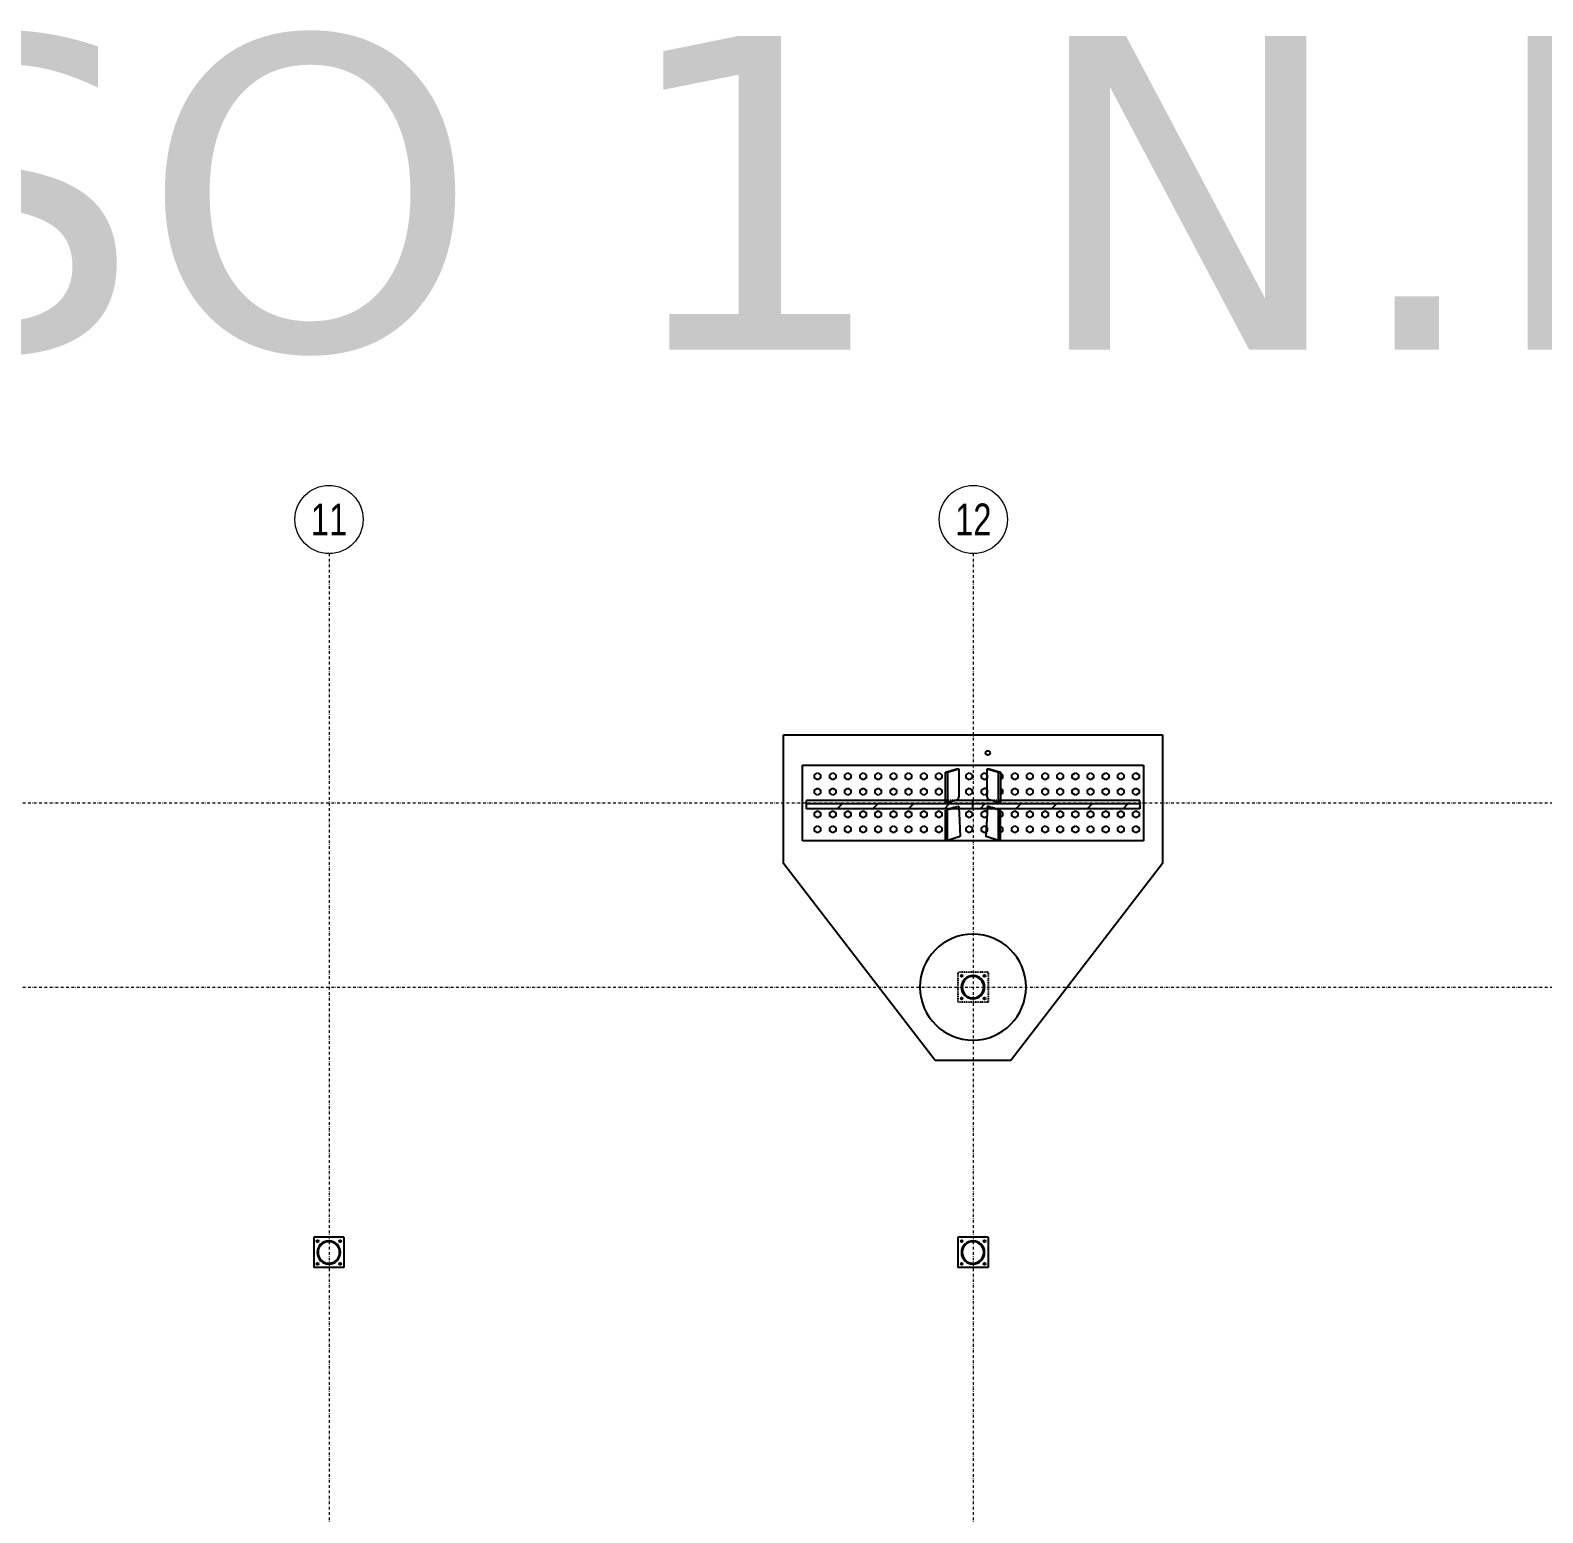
# Model space of a CAD drawing. Header units: millimetres. Extents: x 1541 to 289025, y -12015 to 47026.
# Drawn here: x 53899 to 55346, y -10196 to -8778 of the extents above; entities that cross this region are included whole.
import ezdxf
from ezdxf.enums import TextEntityAlignment as Align

# ---------------------------------------------------------------- set-up
doc = ezdxf.new("R2010")
doc.units = ezdxf.units.MM
doc.header["$LTSCALE"] = 0.1
for name, pattern in [('ACAD_ISO02W100', [15, 12, -3]), ('DASHDOTX2', [50.8, 25.4, -12.7, 0, -12.7]), ('DXK_LINE_DOT2', [3.9198, 1.9599, -1.9599]), ('Grid Line', [3.33375, 1.905, -0.47625, 0.47625, -0.47625])]:
    doc.linetypes.add(name, pattern=pattern)
doc.layers.get('0').update_dxf_attribs({"color": 255})
doc.layers.add('COTAS', color=8, linetype='Continuous')
doc.layers.add('TEXTO GENRAL', color=3, linetype='Continuous')
doc.layers.add('E_EJES', color=8, linetype='Continuous', lineweight=9)
doc.layers.add('E_EJES-1', color=8, linetype='Grid Line', lineweight=9)
doc.styles.add('Swis721 LtCn BT_1', font='swisscl.ttf', dxfattribs={"height": 0.42})
doc.styles.add('TEXTO GENERAL', font='verdana.ttf', dxfattribs={"height": 0.9})

# ---------------------------------------------------------------- blocks, each defined once
blk = doc.blocks.new('Grid - CNI_NOMBRE EJES-372759-_26_00m_LOC COLUMNAS Y MUROS PISO 7')
at = {"layer": 'E_EJES'}
blk.add_circle((0, 0), 0.003, dxfattribs=at)

msp = doc.modelspace()

# ---------------------------------------------------------------- hatches: boundary and pattern name
at = {"linetype": 'Continuous'}
h = msp.add_hatch(dxfattribs=at)
h.set_pattern_fill('', scale=7.611392, style=0, pattern_type=0)
h.set_pattern_definition([(45, (54641.564, -9517.53), (-17.088, 17.088), [])])
h.paths.add_polyline_path([(54960.5, -9517.5), (54641.6, -9517.5), (54641.6, -9518.3), (54641.7, -9522.2), (54960.3, -9522.2), (54960.5, -9518.3)])
h = msp.add_hatch(dxfattribs=at)
h.set_pattern_fill('', scale=7.611392, style=0, pattern_type=0)
h.set_pattern_definition([(45, (54811.87, -9690.706), (-17.088, 17.088), [])])
h.paths.add_polyline_path([(54812.1, -9692.9), (54811.9, -9690.7), (54811.2, -9688.6), (54810.2, -9686.7), (54808.8, -9685), (54807.2, -9683.7), (54805.3, -9682.6), (54803.2, -9682), (54801, -9681.8), (54798.9, -9682), (54796.8, -9682.6), (54794.9, -9683.7), (54793.2, -9685), (54791.8, -9686.7), (54790.8, -9688.6), (54790.2, -9690.7), (54790, -9692.9), (54790.2, -9695), (54790.8, -9697.1), (54791.8, -9699), (54793.2, -9700.7), (54794.9, -9702.1), (54796.8, -9703.1), (54798.9, -9703.7), (54801, -9703.9), (54803.2, -9703.7), (54805.3, -9703.1), (54807.2, -9702.1), (54808.8, -9700.7), (54810.2, -9699), (54811.2, -9697.1), (54811.9, -9695)])
h.paths.add_polyline_path([(54810.6, -9696.8), (54809.6, -9698.6), (54808.3, -9700.2), (54806.8, -9701.5), (54805, -9702.4), (54803, -9703), (54801, -9703.2), (54799, -9703), (54797.1, -9702.4), (54795.3, -9701.5), (54793.7, -9700.2), (54792.4, -9698.6), (54791.5, -9696.8), (54790.9, -9694.9), (54790.7, -9692.9), (54790.9, -9690.8), (54791.5, -9688.9), (54792.4, -9687.1), (54793.7, -9685.6), (54795.3, -9684.3), (54797.1, -9683.3), (54799, -9682.7), (54801, -9682.5), (54803, -9682.7), (54805, -9683.3), (54806.8, -9684.3), (54808.3, -9685.6), (54809.6, -9687.1), (54810.6, -9688.9), (54811.2, -9690.8), (54811.4, -9692.9), (54811.2, -9694.9)])
h = msp.add_hatch(color=96, dxfattribs=at)
h.paths.add_polyline_path([(54195.9, -9946.6), (54195.7, -9944.4), (54195.1, -9942.4), (54194.1, -9940.4), (54192.7, -9938.8), (54191, -9937.4), (54189.1, -9936.4), (54187, -9935.7), (54184.9, -9935.5), (54182.7, -9935.7), (54180.6, -9936.4), (54178.7, -9937.4), (54177, -9938.8), (54175.7, -9940.4), (54174.7, -9942.4), (54174, -9944.4), (54173.8, -9946.6), (54174, -9948.7), (54174.7, -9950.8), (54175.7, -9952.7), (54177, -9954.4), (54178.7, -9955.8), (54180.6, -9956.8), (54182.7, -9957.4), (54184.9, -9957.6), (54187, -9957.4), (54189.1, -9956.8), (54191, -9955.8), (54192.7, -9954.4), (54194.1, -9952.7), (54195.1, -9950.8), (54195.7, -9948.7)])
h.paths.add_polyline_path([(54194.4, -9950.5), (54193.5, -9952.3), (54192.2, -9953.9), (54190.6, -9955.2), (54188.8, -9956.1), (54186.9, -9956.7), (54184.9, -9956.9), (54182.9, -9956.7), (54180.9, -9956.1), (54179.1, -9955.2), (54177.6, -9953.9), (54176.3, -9952.3), (54175.3, -9950.5), (54174.7, -9948.6), (54174.5, -9946.6), (54174.7, -9944.6), (54175.3, -9942.6), (54176.3, -9940.8), (54177.6, -9939.3), (54179.1, -9938), (54180.9, -9937), (54182.9, -9936.5), (54184.9, -9936.3), (54186.9, -9936.5), (54188.8, -9937), (54190.6, -9938), (54192.2, -9939.3), (54193.5, -9940.8), (54194.4, -9942.6), (54195, -9944.6), (54195.2, -9946.6), (54195, -9948.6)])
h = msp.add_hatch(color=96, dxfattribs=at)
h.paths.add_polyline_path([(54812.1, -9946.6), (54811.9, -9944.4), (54811.2, -9942.3), (54810.2, -9940.4), (54808.8, -9938.8), (54807.2, -9937.4), (54805.3, -9936.4), (54803.2, -9935.7), (54801, -9935.5), (54798.9, -9935.7), (54796.8, -9936.4), (54794.9, -9937.4), (54793.2, -9938.8), (54791.8, -9940.4), (54790.8, -9942.3), (54790.2, -9944.4), (54790, -9946.6), (54790.2, -9948.7), (54790.8, -9950.8), (54791.8, -9952.7), (54793.2, -9954.4), (54794.9, -9955.8), (54796.8, -9956.8), (54798.9, -9957.4), (54801, -9957.6), (54803.2, -9957.4), (54805.3, -9956.8), (54807.2, -9955.8), (54808.8, -9954.4), (54810.2, -9952.7), (54811.2, -9950.8), (54811.9, -9948.7)])
h.paths.add_polyline_path([(54810.6, -9950.5), (54809.6, -9952.3), (54808.3, -9953.9), (54806.8, -9955.2), (54805, -9956.1), (54803, -9956.7), (54801, -9956.9), (54799, -9956.7), (54797.1, -9956.1), (54795.3, -9955.2), (54793.7, -9953.9), (54792.4, -9952.3), (54791.5, -9950.5), (54790.9, -9948.6), (54790.7, -9946.6), (54790.9, -9944.6), (54791.5, -9942.6), (54792.4, -9940.8), (54793.7, -9939.3), (54795.3, -9938), (54797.1, -9937), (54799, -9936.4), (54801, -9936.2), (54803, -9936.4), (54805, -9937), (54806.8, -9938), (54808.3, -9939.3), (54809.6, -9940.8), (54810.6, -9942.6), (54811.2, -9944.6), (54811.3, -9946.6), (54811.2, -9948.6)])

# ---------------------------------------------------------------- linework, layer by layer
at = {"color": 2, "linetype": 'Continuous'}
for p, q in [((54619.8, -9574.7), (54619.8, -9451.5)), ((54619.8, -9451.5), (54982.2, -9451.5)), ((54982.2, -9451.5), (54982.2, -9574.7)), ((54637.9, -9553), (54637.9, -9480.5)), ((54637.9, -9480.5), (54964.1, -9480.5)), ((54774.8, -9487.4), (54785.7, -9484.2)), ((54774.8, -9487.4), (54776.7, -9487.3)), ((54774.8, -9516.4), (54774.8, -9487.4)), ((54776.7, -9487.3), (54787.4, -9484.2)), ((54776.7, -9487.3), (54776.7, -9516.3)), ((54785.7, -9484.2), (54787.4, -9484.2)), ((54787.4, -9484.2), (54787.4, -9510.3)), ((54814.6, -9510.3), (54814.7, -9484.2)), ((54814.7, -9484.2), (54816.4, -9484.2)), ((54814.7, -9484.2), (54825.4, -9487.3)), ((54816.4, -9484.2), (54827.3, -9487.4)), ((54825.4, -9516.3), (54825.4, -9487.3)), ((54825.4, -9487.3), (54827.3, -9487.4)), ((54827.3, -9487.4), (54827.3, -9516.4)), ((54964.1, -9480.5), (54964.1, -9553)), ((54641.6, -9517.5), (54641.6, -9514.4)), ((54774.8, -9514.4), (54641.6, -9514.4)), ((54641.6, -9518.3), (54641.6, -9517.5)), ((54960.5, -9517.5), (54641.6, -9517.5)), ((54641.6, -9522.2), (54641.6, -9518.3)), ((54641.7, -9522.2), (54641.6, -9518.3)), ((54776.7, -9516.3), (54774.8, -9516.4)), ((54776.7, -9516.3), (54786.6, -9513.4)), ((54818.8, -9514.4), (54783.3, -9514.4)), ((54787.4, -9510.3), (54786.6, -9513.4)), ((54815.4, -9513.4), (54814.6, -9510.3)), ((54825.4, -9516.3), (54815.4, -9513.4)), ((54827.3, -9516.4), (54825.4, -9516.3)), ((54960.5, -9514.4), (54827.3, -9514.4)), ((54960.5, -9518.3), (54960.3, -9522.2)), ((54960.5, -9517.5), (54960.5, -9514.4)), ((54960.5, -9518.3), (54960.5, -9517.5)), ((54960.5, -9518.3), (54960.5, -9522.2)), ((54641.7, -9522.2), (54641.6, -9522.2)), ((54960.3, -9522.2), (54641.7, -9522.2)), ((54779, -9522.2), (54774.8, -9523.5)), ((54774.8, -9523.5), (54776.7, -9523.4)), ((54774.8, -9552.6), (54774.8, -9523.5)), ((54780.8, -9522.2), (54776.7, -9523.4)), ((54776.7, -9552.5), (54776.7, -9523.4)), ((54787.4, -9520.2), (54787.5, -9522.2)), ((54787.5, -9522.2), (54787.7, -9526.4)), ((54787.7, -9526.4), (54788.7, -9548.9)), ((54814.4, -9526.4), (54813.3, -9548.9)), ((54814.6, -9522.2), (54814.4, -9526.4)), ((54814.7, -9520.2), (54814.6, -9522.2)), ((54825.4, -9523.4), (54821.3, -9522.2)), ((54827.3, -9523.5), (54823, -9522.2)), ((54825.4, -9552.5), (54825.4, -9523.4)), ((54825.4, -9523.4), (54827.3, -9523.5)), ((54827.3, -9552.6), (54827.3, -9523.5)), ((54960.5, -9522.2), (54960.3, -9522.2)), ((54964.1, -9553), (54637.9, -9553)), ((54774.8, -9552.6), (54776.7, -9552.5)), ((54787.7, -9549.2), (54776.7, -9552.5)), ((54814.4, -9549.2), (54813.3, -9548.9)), ((54825.4, -9552.5), (54814.4, -9549.2)), ((54825.4, -9552.5), (54827.3, -9552.6)), ((54764.8, -9763), (54619.8, -9574.7)), ((54982.2, -9574.7), (54837.3, -9763)), ((54837.3, -9763), (54764.8, -9763)), ((54199.4, -9932.1), (54170.4, -9932.1)), ((54170.4, -9932.1), (54170.4, -9961.1)), ((54199.4, -9932.1), (54199.4, -9961.1)), ((54815.5, -9932.1), (54786.5, -9932.1)), ((54786.5, -9932.1), (54786.5, -9961.1)), ((54815.5, -9932.1), (54815.5, -9961.1)), ((54199.4, -9961.1), (54170.4, -9961.1)), ((54815.5, -9961.1), (54786.5, -9961.1))]:
    msp.add_line(p, q, dxfattribs=at)
at = {"color": 7, "linetype": 'Continuous'}
for p, q in [((54649.5, -9489.7), (54652.4, -9488)), ((54649.5, -9493), (54649.5, -9489.7)), ((54652.4, -9488), (54655.3, -9489.7)), ((54655.3, -9489.7), (54655.3, -9493)), ((54664, -9489.7), (54666.9, -9488)), ((54664, -9493), (54664, -9489.7)), ((54666.9, -9488), (54669.8, -9489.7)), ((54669.8, -9489.7), (54669.8, -9493)), ((54678.5, -9489.7), (54681.4, -9488)), ((54678.5, -9493), (54678.5, -9489.7)), ((54681.4, -9488), (54684.3, -9489.7)), ((54684.3, -9489.7), (54684.3, -9493)), ((54693, -9489.7), (54695.9, -9488)), ((54693, -9493), (54693, -9489.7)), ((54695.9, -9488), (54698.8, -9489.7)), ((54698.8, -9489.7), (54698.8, -9493)), ((54707.5, -9489.7), (54710.4, -9488)), ((54707.5, -9493), (54707.5, -9489.7)), ((54710.4, -9488), (54713.3, -9489.7)), ((54713.3, -9489.7), (54713.3, -9493)), ((54722, -9489.7), (54724.9, -9488)), ((54722, -9493), (54722, -9489.7)), ((54724.9, -9488), (54727.8, -9489.7)), ((54727.8, -9489.7), (54727.8, -9493)), ((54736.5, -9489.7), (54739.4, -9488)), ((54736.5, -9493), (54736.5, -9489.7)), ((54739.4, -9488), (54742.3, -9489.7)), ((54742.3, -9489.7), (54742.3, -9493)), ((54751, -9489.7), (54753.9, -9488)), ((54751, -9493), (54751, -9489.7)), ((54753.9, -9488), (54756.8, -9489.7)), ((54756.8, -9489.7), (54756.8, -9493)), ((54765.5, -9489.7), (54768.4, -9488)), ((54765.5, -9493), (54765.5, -9489.7)), ((54768.4, -9488), (54771.3, -9489.7)), ((54771.3, -9489.7), (54771.3, -9493)), ((54794.5, -9489.7), (54797.4, -9488)), ((54794.5, -9493), (54794.5, -9489.7)), ((54797.4, -9488), (54800.3, -9489.7)), ((54800.3, -9489.7), (54800.3, -9493)), ((54809, -9489.7), (54811.9, -9488)), ((54809, -9493), (54809, -9489.7)), ((54814.8, -9489.7), (54811.9, -9488)), ((54814.8, -9493), (54814.8, -9489.7)), ((54827.3, -9488.5), (54829.3, -9489.7)), ((54829.3, -9489.7), (54829.3, -9493)), ((54838, -9489.7), (54840.9, -9488)), ((54838, -9493), (54838, -9489.7)), ((54840.9, -9488), (54843.8, -9489.7)), ((54843.8, -9489.7), (54843.8, -9493)), ((54852.5, -9489.7), (54855.4, -9488)), ((54852.5, -9493), (54852.5, -9489.7)), ((54855.4, -9488), (54858.3, -9489.7)), ((54858.3, -9489.7), (54858.3, -9493)), ((54867, -9489.7), (54869.9, -9488)), ((54867, -9493), (54867, -9489.7)), ((54869.9, -9488), (54872.8, -9489.7)), ((54872.8, -9489.7), (54872.8, -9493)), ((54881.5, -9489.7), (54884.4, -9488)), ((54881.5, -9493), (54881.5, -9489.7)), ((54884.4, -9488), (54887.3, -9489.7)), ((54887.3, -9489.7), (54887.3, -9493)), ((54896, -9489.7), (54898.9, -9488)), ((54896, -9493), (54896, -9489.7)), ((54898.9, -9488), (54901.8, -9489.7)), ((54901.8, -9489.7), (54901.8, -9493)), ((54910.5, -9489.7), (54913.4, -9488)), ((54910.5, -9493), (54910.5, -9489.7)), ((54913.4, -9488), (54916.3, -9489.7)), ((54916.3, -9489.7), (54916.3, -9493)), ((54925, -9489.7), (54927.9, -9488)), ((54925, -9493), (54925, -9489.7)), ((54927.9, -9488), (54930.8, -9489.7)), ((54930.8, -9489.7), (54930.8, -9493)), ((54939.5, -9489.7), (54942.4, -9488)), ((54939.5, -9493), (54939.5, -9489.7)), ((54942.4, -9488), (54945.3, -9489.7)), ((54945.3, -9489.7), (54945.3, -9493)), ((54954, -9489.7), (54956.9, -9488)), ((54954, -9493), (54954, -9489.7)), ((54956.9, -9488), (54959.8, -9489.7)), ((54959.8, -9489.7), (54959.8, -9493)), ((54652.4, -9494.7), (54649.5, -9493)), ((54649.5, -9504.2), (54652.4, -9502.5)), ((54655.3, -9493), (54652.4, -9494.7)), ((54652.4, -9502.5), (54655.3, -9504.2)), ((54666.9, -9494.7), (54664, -9493)), ((54664, -9504.2), (54666.9, -9502.5)), ((54669.8, -9493), (54666.9, -9494.7)), ((54666.9, -9502.5), (54669.8, -9504.2)), ((54681.4, -9494.7), (54678.5, -9493)), ((54678.5, -9504.2), (54681.4, -9502.5)), ((54684.3, -9493), (54681.4, -9494.7)), ((54681.4, -9502.5), (54684.3, -9504.2)), ((54695.9, -9494.7), (54693, -9493)), ((54693, -9504.2), (54695.9, -9502.5)), ((54698.8, -9493), (54695.9, -9494.7)), ((54695.9, -9502.5), (54698.8, -9504.2)), ((54710.4, -9494.7), (54707.5, -9493)), ((54707.5, -9504.2), (54710.4, -9502.5)), ((54713.3, -9493), (54710.4, -9494.7)), ((54710.4, -9502.5), (54713.3, -9504.2)), ((54724.9, -9494.7), (54722, -9493)), ((54722, -9504.2), (54724.9, -9502.5)), ((54727.8, -9493), (54724.9, -9494.7)), ((54724.9, -9502.5), (54727.8, -9504.2)), ((54739.4, -9494.7), (54736.5, -9493)), ((54736.5, -9504.2), (54739.4, -9502.5)), ((54742.3, -9493), (54739.4, -9494.7)), ((54739.4, -9502.5), (54742.3, -9504.2)), ((54753.9, -9494.7), (54751, -9493)), ((54751, -9504.2), (54753.9, -9502.5)), ((54756.8, -9493), (54753.9, -9494.7)), ((54753.9, -9502.5), (54756.8, -9504.2)), ((54768.4, -9494.7), (54765.5, -9493)), ((54765.5, -9504.2), (54768.4, -9502.5)), ((54771.3, -9493), (54768.4, -9494.7)), ((54768.4, -9502.5), (54771.3, -9504.2)), ((54797.4, -9494.7), (54794.5, -9493)), ((54794.5, -9504.2), (54797.4, -9502.5)), ((54800.3, -9493), (54797.4, -9494.7)), ((54797.4, -9502.5), (54800.3, -9504.2)), ((54811.9, -9494.7), (54809, -9493)), ((54809, -9504.2), (54811.9, -9502.5)), ((54814.8, -9493), (54811.9, -9494.7)), ((54814.8, -9504.2), (54811.9, -9502.5)), ((54829.3, -9493), (54827.3, -9494.2)), ((54827.3, -9503), (54829.3, -9504.2)), ((54840.9, -9494.7), (54838, -9493)), ((54838, -9504.2), (54840.9, -9502.5)), ((54843.8, -9493), (54840.9, -9494.7)), ((54840.9, -9502.5), (54843.8, -9504.2)), ((54855.4, -9494.7), (54852.5, -9493)), ((54852.5, -9504.2), (54855.4, -9502.5)), ((54858.3, -9493), (54855.4, -9494.7)), ((54855.4, -9502.5), (54858.3, -9504.2)), ((54869.9, -9494.7), (54867, -9493)), ((54867, -9504.2), (54869.9, -9502.5)), ((54872.8, -9493), (54869.9, -9494.7)), ((54869.9, -9502.5), (54872.8, -9504.2)), ((54884.4, -9494.7), (54881.5, -9493)), ((54881.5, -9504.2), (54884.4, -9502.5)), ((54887.3, -9493), (54884.4, -9494.7)), ((54884.4, -9502.5), (54887.3, -9504.2)), ((54898.9, -9494.7), (54896, -9493)), ((54896, -9504.2), (54898.9, -9502.5)), ((54901.8, -9493), (54898.9, -9494.7)), ((54898.9, -9502.5), (54901.8, -9504.2)), ((54913.4, -9494.7), (54910.5, -9493)), ((54910.5, -9504.2), (54913.4, -9502.5)), ((54916.3, -9493), (54913.4, -9494.7)), ((54913.4, -9502.5), (54916.3, -9504.2)), ((54927.9, -9494.7), (54925, -9493)), ((54925, -9504.2), (54927.9, -9502.5)), ((54930.8, -9493), (54927.9, -9494.7)), ((54927.9, -9502.5), (54930.8, -9504.2)), ((54942.4, -9494.7), (54939.5, -9493)), ((54939.5, -9504.2), (54942.4, -9502.5)), ((54945.3, -9493), (54942.4, -9494.7)), ((54942.4, -9502.5), (54945.3, -9504.2)), ((54956.9, -9494.7), (54954, -9493)), ((54954, -9504.2), (54956.9, -9502.5)), ((54959.8, -9493), (54956.9, -9494.7)), ((54956.9, -9502.5), (54959.8, -9504.2)), ((54649.5, -9507.5), (54649.5, -9504.2)), ((54652.4, -9509.2), (54649.5, -9507.5)), ((54655.3, -9507.5), (54652.4, -9509.2)), ((54655.3, -9504.2), (54655.3, -9507.5)), ((54664, -9507.5), (54664, -9504.2)), ((54666.9, -9509.2), (54664, -9507.5)), ((54669.8, -9507.5), (54666.9, -9509.2)), ((54669.8, -9504.2), (54669.8, -9507.5)), ((54678.5, -9507.5), (54678.5, -9504.2)), ((54681.4, -9509.2), (54678.5, -9507.5)), ((54684.3, -9507.5), (54681.4, -9509.2)), ((54684.3, -9504.2), (54684.3, -9507.5)), ((54693, -9507.5), (54693, -9504.2)), ((54695.9, -9509.2), (54693, -9507.5)), ((54698.8, -9507.5), (54695.9, -9509.2)), ((54698.8, -9504.2), (54698.8, -9507.5)), ((54707.5, -9507.5), (54707.5, -9504.2)), ((54710.4, -9509.2), (54707.5, -9507.5)), ((54713.3, -9507.5), (54710.4, -9509.2)), ((54713.3, -9504.2), (54713.3, -9507.5)), ((54722, -9507.5), (54722, -9504.2)), ((54724.9, -9509.2), (54722, -9507.5)), ((54727.8, -9507.5), (54724.9, -9509.2)), ((54727.8, -9504.2), (54727.8, -9507.5)), ((54736.5, -9507.5), (54736.5, -9504.2)), ((54739.4, -9509.2), (54736.5, -9507.5)), ((54742.3, -9507.5), (54739.4, -9509.2)), ((54742.3, -9504.2), (54742.3, -9507.5)), ((54751, -9507.5), (54751, -9504.2)), ((54753.9, -9509.2), (54751, -9507.5)), ((54756.8, -9507.5), (54753.9, -9509.2)), ((54756.8, -9504.2), (54756.8, -9507.5)), ((54765.5, -9507.5), (54765.5, -9504.2)), ((54768.4, -9509.2), (54765.5, -9507.5)), ((54771.3, -9507.5), (54768.4, -9509.2)), ((54771.3, -9504.2), (54771.3, -9507.5)), ((54794.5, -9507.5), (54794.5, -9504.2)), ((54797.4, -9509.2), (54794.5, -9507.5)), ((54800.3, -9507.5), (54797.4, -9509.2)), ((54800.3, -9504.2), (54800.3, -9507.5)), ((54809, -9507.5), (54809, -9504.2)), ((54811.9, -9509.2), (54809, -9507.5)), ((54814.8, -9507.5), (54811.9, -9509.2)), ((54814.8, -9507.5), (54814.8, -9504.2)), ((54829.3, -9507.5), (54827.3, -9508.7)), ((54829.3, -9504.2), (54829.3, -9507.5)), ((54838, -9507.5), (54838, -9504.2)), ((54840.9, -9509.2), (54838, -9507.5)), ((54843.8, -9507.5), (54840.9, -9509.2)), ((54843.8, -9504.2), (54843.8, -9507.5)), ((54852.5, -9507.5), (54852.5, -9504.2)), ((54855.4, -9509.2), (54852.5, -9507.5)), ((54858.3, -9507.5), (54855.4, -9509.2)), ((54858.3, -9504.2), (54858.3, -9507.5)), ((54867, -9507.5), (54867, -9504.2)), ((54869.9, -9509.2), (54867, -9507.5)), ((54872.8, -9507.5), (54869.9, -9509.2)), ((54872.8, -9504.2), (54872.8, -9507.5)), ((54881.5, -9507.5), (54881.5, -9504.2)), ((54884.4, -9509.2), (54881.5, -9507.5)), ((54887.3, -9507.5), (54884.4, -9509.2)), ((54887.3, -9504.2), (54887.3, -9507.5)), ((54896, -9507.5), (54896, -9504.2)), ((54898.9, -9509.2), (54896, -9507.5)), ((54901.8, -9507.5), (54898.9, -9509.2)), ((54901.8, -9504.2), (54901.8, -9507.5)), ((54910.5, -9507.5), (54910.5, -9504.2)), ((54913.4, -9509.2), (54910.5, -9507.5)), ((54916.3, -9507.5), (54913.4, -9509.2)), ((54916.3, -9504.2), (54916.3, -9507.5)), ((54925, -9507.5), (54925, -9504.2)), ((54927.9, -9509.2), (54925, -9507.5)), ((54930.8, -9507.5), (54927.9, -9509.2)), ((54930.8, -9504.2), (54930.8, -9507.5)), ((54939.5, -9507.5), (54939.5, -9504.2)), ((54942.4, -9509.2), (54939.5, -9507.5)), ((54945.3, -9507.5), (54942.4, -9509.2)), ((54945.3, -9504.2), (54945.3, -9507.5)), ((54954, -9507.5), (54954, -9504.2)), ((54956.9, -9509.2), (54954, -9507.5)), ((54959.8, -9507.5), (54956.9, -9509.2)), ((54959.8, -9504.2), (54959.8, -9507.5)), ((54649.5, -9525.9), (54652.4, -9524.2)), ((54649.5, -9529.3), (54649.5, -9525.9)), ((54652.4, -9530.9), (54649.5, -9529.3)), ((54652.4, -9524.2), (54655.3, -9525.9)), ((54655.3, -9529.3), (54652.4, -9530.9)), ((54655.3, -9525.9), (54655.3, -9529.3)), ((54664, -9525.9), (54666.9, -9524.2)), ((54664, -9529.3), (54664, -9525.9)), ((54666.9, -9530.9), (54664, -9529.3)), ((54666.9, -9524.2), (54669.8, -9525.9)), ((54669.8, -9529.3), (54666.9, -9530.9)), ((54669.8, -9525.9), (54669.8, -9529.3)), ((54678.5, -9525.9), (54681.4, -9524.2)), ((54678.5, -9529.3), (54678.5, -9525.9)), ((54681.4, -9530.9), (54678.5, -9529.3)), ((54681.4, -9524.2), (54684.3, -9525.9)), ((54684.3, -9529.3), (54681.4, -9530.9)), ((54684.3, -9525.9), (54684.3, -9529.3)), ((54693, -9525.9), (54695.9, -9524.2)), ((54693, -9529.3), (54693, -9525.9)), ((54695.9, -9530.9), (54693, -9529.3)), ((54695.9, -9524.2), (54698.8, -9525.9)), ((54698.8, -9529.3), (54695.9, -9530.9)), ((54698.8, -9525.9), (54698.8, -9529.3)), ((54707.5, -9525.9), (54710.4, -9524.2)), ((54707.5, -9529.3), (54707.5, -9525.9)), ((54710.4, -9530.9), (54707.5, -9529.3)), ((54710.4, -9524.2), (54713.3, -9525.9)), ((54713.3, -9529.3), (54710.4, -9530.9)), ((54713.3, -9525.9), (54713.3, -9529.3)), ((54722, -9525.9), (54724.9, -9524.2)), ((54722, -9529.3), (54722, -9525.9)), ((54724.9, -9530.9), (54722, -9529.3)), ((54724.9, -9524.2), (54727.8, -9525.9)), ((54727.8, -9529.3), (54724.9, -9530.9)), ((54727.8, -9525.9), (54727.8, -9529.3)), ((54736.5, -9525.9), (54739.4, -9524.2)), ((54736.5, -9529.3), (54736.5, -9525.9)), ((54739.4, -9530.9), (54736.5, -9529.3)), ((54739.4, -9524.2), (54742.3, -9525.9)), ((54742.3, -9529.3), (54739.4, -9530.9)), ((54742.3, -9525.9), (54742.3, -9529.3)), ((54751, -9525.9), (54753.9, -9524.2)), ((54751, -9529.3), (54751, -9525.9)), ((54753.9, -9530.9), (54751, -9529.3)), ((54753.9, -9524.2), (54756.8, -9525.9)), ((54756.8, -9529.3), (54753.9, -9530.9)), ((54756.8, -9525.9), (54756.8, -9529.3)), ((54765.5, -9525.9), (54768.4, -9524.2)), ((54765.5, -9529.3), (54765.5, -9525.9)), ((54768.4, -9530.9), (54765.5, -9529.3)), ((54768.4, -9524.2), (54771.3, -9525.9)), ((54771.3, -9529.3), (54768.4, -9530.9)), ((54771.3, -9525.9), (54771.3, -9529.3)), ((54794.5, -9525.9), (54797.4, -9524.2)), ((54794.5, -9529.3), (54794.5, -9525.9)), ((54797.4, -9530.9), (54794.5, -9529.3)), ((54797.4, -9524.2), (54800.3, -9525.9)), ((54800.3, -9529.3), (54797.4, -9530.9)), ((54800.3, -9525.9), (54800.3, -9529.3)), ((54809, -9525.9), (54811.9, -9524.2)), ((54809, -9529.3), (54809, -9525.9)), ((54811.9, -9530.9), (54809, -9529.3)), ((54814.8, -9525.9), (54811.9, -9524.2)), ((54814.8, -9529.3), (54811.9, -9530.9)), ((54814.8, -9529.3), (54814.8, -9525.9)), ((54827.3, -9524.7), (54829.3, -9525.9)), ((54829.3, -9529.3), (54827.3, -9530.4)), ((54829.3, -9525.9), (54829.3, -9529.3)), ((54838, -9525.9), (54840.9, -9524.2)), ((54838, -9529.3), (54838, -9525.9)), ((54840.9, -9530.9), (54838, -9529.3)), ((54840.9, -9524.2), (54843.8, -9525.9)), ((54843.8, -9529.3), (54840.9, -9530.9)), ((54843.8, -9525.9), (54843.8, -9529.3)), ((54852.5, -9525.9), (54855.4, -9524.2)), ((54852.5, -9529.3), (54852.5, -9525.9)), ((54855.4, -9530.9), (54852.5, -9529.3)), ((54855.4, -9524.2), (54858.3, -9525.9)), ((54858.3, -9529.3), (54855.4, -9530.9)), ((54858.3, -9525.9), (54858.3, -9529.3)), ((54867, -9525.9), (54869.9, -9524.2)), ((54867, -9529.3), (54867, -9525.9)), ((54869.9, -9530.9), (54867, -9529.3)), ((54869.9, -9524.2), (54872.8, -9525.9)), ((54872.8, -9529.3), (54869.9, -9530.9)), ((54872.8, -9525.9), (54872.8, -9529.3)), ((54881.5, -9525.9), (54884.4, -9524.2)), ((54881.5, -9529.3), (54881.5, -9525.9)), ((54884.4, -9530.9), (54881.5, -9529.3)), ((54884.4, -9524.2), (54887.3, -9525.9)), ((54887.3, -9529.3), (54884.4, -9530.9)), ((54887.3, -9525.9), (54887.3, -9529.3)), ((54896, -9525.9), (54898.9, -9524.2)), ((54896, -9529.3), (54896, -9525.9)), ((54898.9, -9530.9), (54896, -9529.3)), ((54898.9, -9524.2), (54901.8, -9525.9)), ((54901.8, -9529.3), (54898.9, -9530.9)), ((54901.8, -9525.9), (54901.8, -9529.3)), ((54910.5, -9525.9), (54913.4, -9524.2)), ((54910.5, -9529.3), (54910.5, -9525.9)), ((54913.4, -9530.9), (54910.5, -9529.3)), ((54913.4, -9524.2), (54916.3, -9525.9)), ((54916.3, -9529.3), (54913.4, -9530.9)), ((54916.3, -9525.9), (54916.3, -9529.3)), ((54925, -9525.9), (54927.9, -9524.2)), ((54925, -9529.3), (54925, -9525.9)), ((54927.9, -9530.9), (54925, -9529.3)), ((54927.9, -9524.2), (54930.8, -9525.9)), ((54930.8, -9529.3), (54927.9, -9530.9)), ((54930.8, -9525.9), (54930.8, -9529.3)), ((54939.5, -9525.9), (54942.4, -9524.2)), ((54939.5, -9529.3), (54939.5, -9525.9)), ((54942.4, -9530.9), (54939.5, -9529.3)), ((54942.4, -9524.2), (54945.3, -9525.9)), ((54945.3, -9529.3), (54942.4, -9530.9)), ((54945.3, -9525.9), (54945.3, -9529.3)), ((54954, -9525.9), (54956.9, -9524.2)), ((54954, -9529.3), (54954, -9525.9)), ((54956.9, -9530.9), (54954, -9529.3)), ((54956.9, -9524.2), (54959.8, -9525.9)), ((54959.8, -9529.3), (54956.9, -9530.9)), ((54959.8, -9525.9), (54959.8, -9529.3)), ((54649.5, -9540.4), (54652.4, -9538.7)), ((54649.5, -9543.8), (54649.5, -9540.4)), ((54652.4, -9545.4), (54649.5, -9543.8)), ((54652.4, -9538.7), (54655.3, -9540.4)), ((54655.3, -9543.8), (54652.4, -9545.4)), ((54655.3, -9540.4), (54655.3, -9543.8)), ((54664, -9540.4), (54666.9, -9538.7)), ((54664, -9543.8), (54664, -9540.4)), ((54666.9, -9545.4), (54664, -9543.8)), ((54666.9, -9538.7), (54669.8, -9540.4)), ((54669.8, -9543.8), (54666.9, -9545.4)), ((54669.8, -9540.4), (54669.8, -9543.8)), ((54678.5, -9540.4), (54681.4, -9538.7)), ((54678.5, -9543.8), (54678.5, -9540.4)), ((54681.4, -9545.4), (54678.5, -9543.8)), ((54681.4, -9538.7), (54684.3, -9540.4)), ((54684.3, -9543.8), (54681.4, -9545.4)), ((54684.3, -9540.4), (54684.3, -9543.8)), ((54693, -9540.4), (54695.9, -9538.7)), ((54693, -9543.8), (54693, -9540.4)), ((54695.9, -9545.4), (54693, -9543.8)), ((54695.9, -9538.7), (54698.8, -9540.4)), ((54698.8, -9543.8), (54695.9, -9545.4)), ((54698.8, -9540.4), (54698.8, -9543.8)), ((54707.5, -9540.4), (54710.4, -9538.7)), ((54707.5, -9543.8), (54707.5, -9540.4)), ((54710.4, -9545.4), (54707.5, -9543.8)), ((54710.4, -9538.7), (54713.3, -9540.4)), ((54713.3, -9543.8), (54710.4, -9545.4)), ((54713.3, -9540.4), (54713.3, -9543.8)), ((54722, -9540.4), (54724.9, -9538.7)), ((54722, -9543.8), (54722, -9540.4)), ((54724.9, -9545.4), (54722, -9543.8)), ((54724.9, -9538.7), (54727.8, -9540.4)), ((54727.8, -9543.8), (54724.9, -9545.4)), ((54727.8, -9540.4), (54727.8, -9543.8)), ((54736.5, -9540.4), (54739.4, -9538.7)), ((54736.5, -9543.8), (54736.5, -9540.4)), ((54739.4, -9545.4), (54736.5, -9543.8)), ((54739.4, -9538.7), (54742.3, -9540.4)), ((54742.3, -9543.8), (54739.4, -9545.4)), ((54742.3, -9540.4), (54742.3, -9543.8)), ((54751, -9540.4), (54753.9, -9538.7)), ((54751, -9543.8), (54751, -9540.4)), ((54753.9, -9545.4), (54751, -9543.8)), ((54753.9, -9538.7), (54756.8, -9540.4)), ((54756.8, -9543.8), (54753.9, -9545.4)), ((54756.8, -9540.4), (54756.8, -9543.8)), ((54765.5, -9540.4), (54768.4, -9538.7)), ((54765.5, -9543.8), (54765.5, -9540.4)), ((54768.4, -9545.4), (54765.5, -9543.8)), ((54768.4, -9538.7), (54771.3, -9540.4)), ((54771.3, -9543.8), (54768.4, -9545.4)), ((54771.3, -9540.4), (54771.3, -9543.8)), ((54794.5, -9540.4), (54797.4, -9538.7)), ((54794.5, -9543.8), (54794.5, -9540.4)), ((54797.4, -9545.4), (54794.5, -9543.8)), ((54797.4, -9538.7), (54800.3, -9540.4)), ((54800.3, -9543.8), (54797.4, -9545.4)), ((54800.3, -9540.4), (54800.3, -9543.8)), ((54809, -9540.4), (54811.9, -9538.7)), ((54809, -9543.8), (54809, -9540.4)), ((54811.9, -9545.4), (54809, -9543.8)), ((54814.8, -9540.4), (54811.9, -9538.7)), ((54814.8, -9543.8), (54811.9, -9545.4)), ((54814.8, -9543.8), (54814.8, -9540.4)), ((54827.3, -9539.2), (54829.3, -9540.4)), ((54829.3, -9543.8), (54827.3, -9544.9)), ((54829.3, -9540.4), (54829.3, -9543.8)), ((54838, -9540.4), (54840.9, -9538.7)), ((54838, -9543.8), (54838, -9540.4)), ((54840.9, -9545.4), (54838, -9543.8)), ((54840.9, -9538.7), (54843.8, -9540.4)), ((54843.8, -9543.8), (54840.9, -9545.4)), ((54843.8, -9540.4), (54843.8, -9543.8)), ((54852.5, -9540.4), (54855.4, -9538.7)), ((54852.5, -9543.8), (54852.5, -9540.4)), ((54855.4, -9545.4), (54852.5, -9543.8)), ((54855.4, -9538.7), (54858.3, -9540.4)), ((54858.3, -9543.8), (54855.4, -9545.4)), ((54858.3, -9540.4), (54858.3, -9543.8)), ((54867, -9540.4), (54869.9, -9538.7)), ((54867, -9543.8), (54867, -9540.4)), ((54869.9, -9545.4), (54867, -9543.8)), ((54869.9, -9538.7), (54872.8, -9540.4)), ((54872.8, -9543.8), (54869.9, -9545.4)), ((54872.8, -9540.4), (54872.8, -9543.8)), ((54881.5, -9540.4), (54884.4, -9538.7)), ((54881.5, -9543.8), (54881.5, -9540.4)), ((54884.4, -9545.4), (54881.5, -9543.8)), ((54884.4, -9538.7), (54887.3, -9540.4)), ((54887.3, -9543.8), (54884.4, -9545.4)), ((54887.3, -9540.4), (54887.3, -9543.8)), ((54896, -9540.4), (54898.9, -9538.7)), ((54896, -9543.8), (54896, -9540.4)), ((54898.9, -9545.4), (54896, -9543.8)), ((54898.9, -9538.7), (54901.8, -9540.4)), ((54901.8, -9543.8), (54898.9, -9545.4)), ((54901.8, -9540.4), (54901.8, -9543.8)), ((54910.5, -9540.4), (54913.4, -9538.7)), ((54910.5, -9543.8), (54910.5, -9540.4)), ((54913.4, -9545.4), (54910.5, -9543.8)), ((54913.4, -9538.7), (54916.3, -9540.4)), ((54916.3, -9543.8), (54913.4, -9545.4)), ((54916.3, -9540.4), (54916.3, -9543.8)), ((54925, -9540.4), (54927.9, -9538.7)), ((54925, -9543.8), (54925, -9540.4)), ((54927.9, -9545.4), (54925, -9543.8)), ((54927.9, -9538.7), (54930.8, -9540.4)), ((54930.8, -9543.8), (54927.9, -9545.4)), ((54930.8, -9540.4), (54930.8, -9543.8)), ((54939.5, -9540.4), (54942.4, -9538.7)), ((54939.5, -9543.8), (54939.5, -9540.4)), ((54942.4, -9545.4), (54939.5, -9543.8)), ((54942.4, -9538.7), (54945.3, -9540.4)), ((54945.3, -9543.8), (54942.4, -9545.4)), ((54945.3, -9540.4), (54945.3, -9543.8)), ((54954, -9540.4), (54956.9, -9538.7)), ((54954, -9543.8), (54954, -9540.4)), ((54956.9, -9545.4), (54954, -9543.8)), ((54956.9, -9538.7), (54959.8, -9540.4)), ((54959.8, -9543.8), (54956.9, -9545.4)), ((54959.8, -9540.4), (54959.8, -9543.8)), ((54789, -9682), (54789.6, -9681)), ((54789.6, -9683), (54789, -9682)), ((54789.6, -9681), (54790.7, -9681)), ((54790.7, -9683), (54789.6, -9683)), ((54790.7, -9681), (54791.3, -9682)), ((54791.3, -9682), (54790.7, -9683)), ((54810.8, -9682), (54811.3, -9681)), ((54811.3, -9683), (54810.8, -9682)), ((54811.3, -9681), (54812.5, -9681)), ((54812.5, -9683), (54811.3, -9683)), ((54812.5, -9681), (54813, -9682)), ((54813, -9682), (54812.5, -9683)), ((54789, -9703.7), (54789.6, -9702.8)), ((54789.6, -9704.7), (54789, -9703.7)), ((54789.6, -9702.8), (54790.7, -9702.8)), ((54790.7, -9704.7), (54789.6, -9704.7)), ((54790.7, -9702.8), (54791.3, -9703.7)), ((54791.3, -9703.7), (54790.7, -9704.7)), ((54810.8, -9703.7), (54811.3, -9702.8)), ((54811.3, -9704.7), (54810.8, -9703.7)), ((54811.3, -9702.8), (54812.5, -9702.8)), ((54812.5, -9704.7), (54811.3, -9704.7)), ((54812.5, -9702.8), (54813, -9703.7)), ((54813, -9703.7), (54812.5, -9704.7)), ((54172.9, -9935.7), (54173.4, -9934.7)), ((54173.4, -9936.7), (54172.9, -9935.7)), ((54173.4, -9934.7), (54174.6, -9934.7)), ((54174.6, -9936.7), (54173.4, -9936.7)), ((54174.6, -9934.7), (54175.1, -9935.7)), ((54175.1, -9935.7), (54174.6, -9936.7)), ((54194.6, -9935.7), (54195.2, -9934.7)), ((54195.2, -9936.7), (54194.6, -9935.7)), ((54195.2, -9934.7), (54196.3, -9934.7)), ((54196.3, -9936.7), (54195.2, -9936.7)), ((54196.3, -9934.7), (54196.9, -9935.7)), ((54196.9, -9935.7), (54196.3, -9936.7)), ((54789, -9935.7), (54789.6, -9934.7)), ((54789.6, -9936.7), (54789, -9935.7)), ((54789.6, -9934.7), (54790.7, -9934.7)), ((54790.7, -9936.7), (54789.6, -9936.7)), ((54790.7, -9934.7), (54791.3, -9935.7)), ((54791.3, -9935.7), (54790.7, -9936.7)), ((54810.8, -9935.7), (54811.3, -9934.7)), ((54811.3, -9936.7), (54810.8, -9935.7)), ((54811.3, -9934.7), (54812.5, -9934.7)), ((54812.5, -9936.7), (54811.3, -9936.7)), ((54812.5, -9934.7), (54813, -9935.7)), ((54813, -9935.7), (54812.5, -9936.7)), ((54172.9, -9957.5), (54173.4, -9956.5)), ((54173.4, -9958.4), (54172.9, -9957.5)), ((54173.4, -9956.5), (54174.6, -9956.5)), ((54174.6, -9958.4), (54173.4, -9958.4)), ((54174.6, -9956.5), (54175.1, -9957.5)), ((54175.1, -9957.5), (54174.6, -9958.4)), ((54194.6, -9957.5), (54195.2, -9956.5)), ((54195.2, -9958.4), (54194.6, -9957.5)), ((54195.2, -9956.5), (54196.3, -9956.5)), ((54196.3, -9958.4), (54195.2, -9958.4)), ((54196.3, -9956.5), (54196.9, -9957.5)), ((54196.9, -9957.5), (54196.3, -9958.4)), ((54789, -9957.4), (54789.6, -9956.5)), ((54789.6, -9958.4), (54789, -9957.4)), ((54789.6, -9956.5), (54790.7, -9956.5)), ((54790.7, -9958.4), (54789.6, -9958.4)), ((54790.7, -9956.5), (54791.3, -9957.4)), ((54791.3, -9957.4), (54790.7, -9958.4)), ((54810.8, -9957.4), (54811.3, -9956.5)), ((54811.3, -9958.4), (54810.8, -9957.4)), ((54811.3, -9956.5), (54812.5, -9956.5)), ((54812.5, -9958.4), (54811.3, -9958.4)), ((54812.5, -9956.5), (54813, -9957.4)), ((54813, -9957.4), (54812.5, -9958.4))]:
    msp.add_line(p, q, dxfattribs=at)
at = {"color": 7, "linetype": 'DXK_LINE_DOT2'}
for p, q in [((54783.3, -9514.4), (54774.8, -9514.4)), ((54827.3, -9514.4), (54818.8, -9514.4)), ((54785.7, -9520.2), (54779, -9522.2)), ((54787.4, -9520.2), (54780.8, -9522.2)), ((54787.4, -9520.2), (54785.7, -9520.2)), ((54816.4, -9520.2), (54814.7, -9520.2)), ((54821.3, -9522.2), (54814.7, -9520.2)), ((54823, -9522.2), (54816.4, -9520.2)), ((54788.7, -9548.9), (54787.7, -9549.2)), ((54815.5, -9678.4), (54786.5, -9678.4)), ((54786.5, -9678.4), (54786.5, -9707.4)), ((54815.5, -9678.4), (54815.5, -9707.4)), ((54815.5, -9707.4), (54786.5, -9707.4))]:
    msp.add_line(p, q, dxfattribs=at)
at = {"color": 1, "linetype": 'ACAD_ISO02W100'}
msp.add_line((54801, -9522.2), (54801, -9514.4), dxfattribs=at)
at = {"color": 2, "linetype": 'Continuous'}
for centre, radius, start, end in [((54801, -9692.9), 50.7, 6, 186), ((54801, -9692.9), 50.7, 186, 6), ((54801, -9692.9), 11.1, 11.25, 191.25), ((54801, -9692.9), 11.1, 191.25, 11.25), ((54801, -9692.9), 10.3, 168.75, 348.75), ((54801, -9692.9), 10.3, 348.75, 168.75), ((54184.9, -9946.6), 11.1, 11.25, 191.25), ((54184.9, -9946.6), 10.3, 348.75, 168.75), ((54801, -9946.6), 11.1, 11.25, 191.25), ((54801, -9946.6), 10.3, 348.75, 168.75), ((54184.9, -9946.6), 11.1, 191.25, 11.25), ((54184.9, -9946.6), 10.3, 168.75, 348.75), ((54801, -9946.6), 11.1, 191.25, 11.25), ((54801, -9946.6), 10.3, 168.75, 348.75)]:
    msp.add_arc(centre, radius, start, end, dxfattribs=at)
at = {"layer": 'COTAS'}
msp.add_circle((54815.2, -9468.9), 2.11, dxfattribs=at)
at = {"layer": 'E_EJES'}
msp.add_circle((54801.3, -9245.6), 32.6, dxfattribs=at)
at = {"layer": 'E_EJES-1', "linetype": 'DASHDOTX2'}
for p, q in [((54185.1, -9278.2), (54185.1, -11903.7)), ((54801.3, -9278.2), (54801.3, -11903.7)), ((50499.4, -9516.7), (57722.2, -9516.7)), ((50499.4, -9692.9), (57722.2, -9692.9))]:
    msp.add_line(p, q, dxfattribs=at)

# ---------------------------------------------------------------- block references
at = {"layer": 'E_EJES', "xscale": 10873.41661564557, "yscale": 10873.41661564557, "zscale": 10873.41661564557}
msp.add_blockref('Grid - CNI_NOMBRE EJES-372759-_26_00m_LOC COLUMNAS Y MUROS PISO 7', (54185.1, -9245.6), dxfattribs=at)

# ---------------------------------------------------------------- texts
at = {"layer": 'E_EJES', "style": 'Swis721 LtCn BT_1'}
for s, p in [('11', (54185.1, -9245.6)), ('12', (54801.3, -9245.6))]:
    msp.add_text(s, height=30.45, dxfattribs=at).set_placement(p, align=Align.MIDDLE_CENTER)
at = {"layer": 'TEXTO GENRAL', "color": 3, "style": 'TEXTO GENERAL'}
msp.add_text('PLANTA DE PISO 1 N.E. +0.10m', height=300, dxfattribs=at).set_placement((54205.3, -8933.2), align=Align.MIDDLE_CENTER)

doc.saveas('drawing.dxf')
